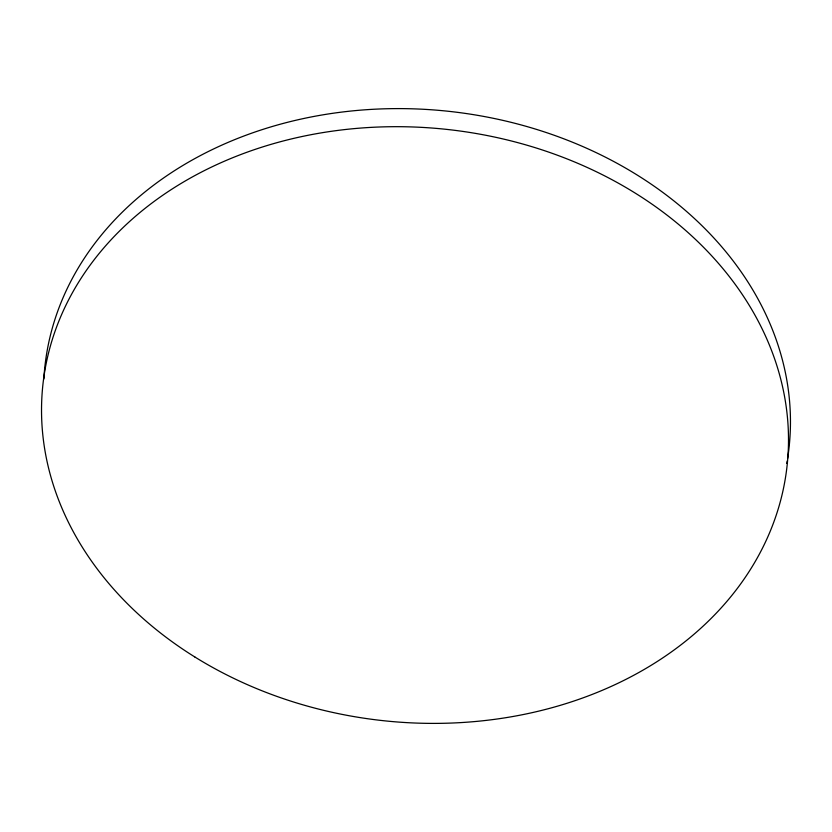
<?xml version="1.0" encoding="UTF-8"?>
<svg xmlns="http://www.w3.org/2000/svg" width="832" height="832" viewBox="0 0 832 832"><rect width="100%" height="100%" fill="white"/><g stroke="black" fill="none" stroke-linecap="round" stroke-linejoin="round"><path stroke-width="1.25" d="M43.867 378.955A374.286 297.336 6.2 0 1 448.313 111.27A374.286 297.336 6.2 0 1 787.602 458.494M787.207 460.959A374.286 297.336 6.2 0 1 786.781 463.414M194.792 656.947A374.286 297.336 6.2 0 0 786.365 471.64A374.286 297.336 6.2 0 0 263.9 146.526A374.286 297.336 6.2 0 0 194.792 656.947"/></g></svg>
